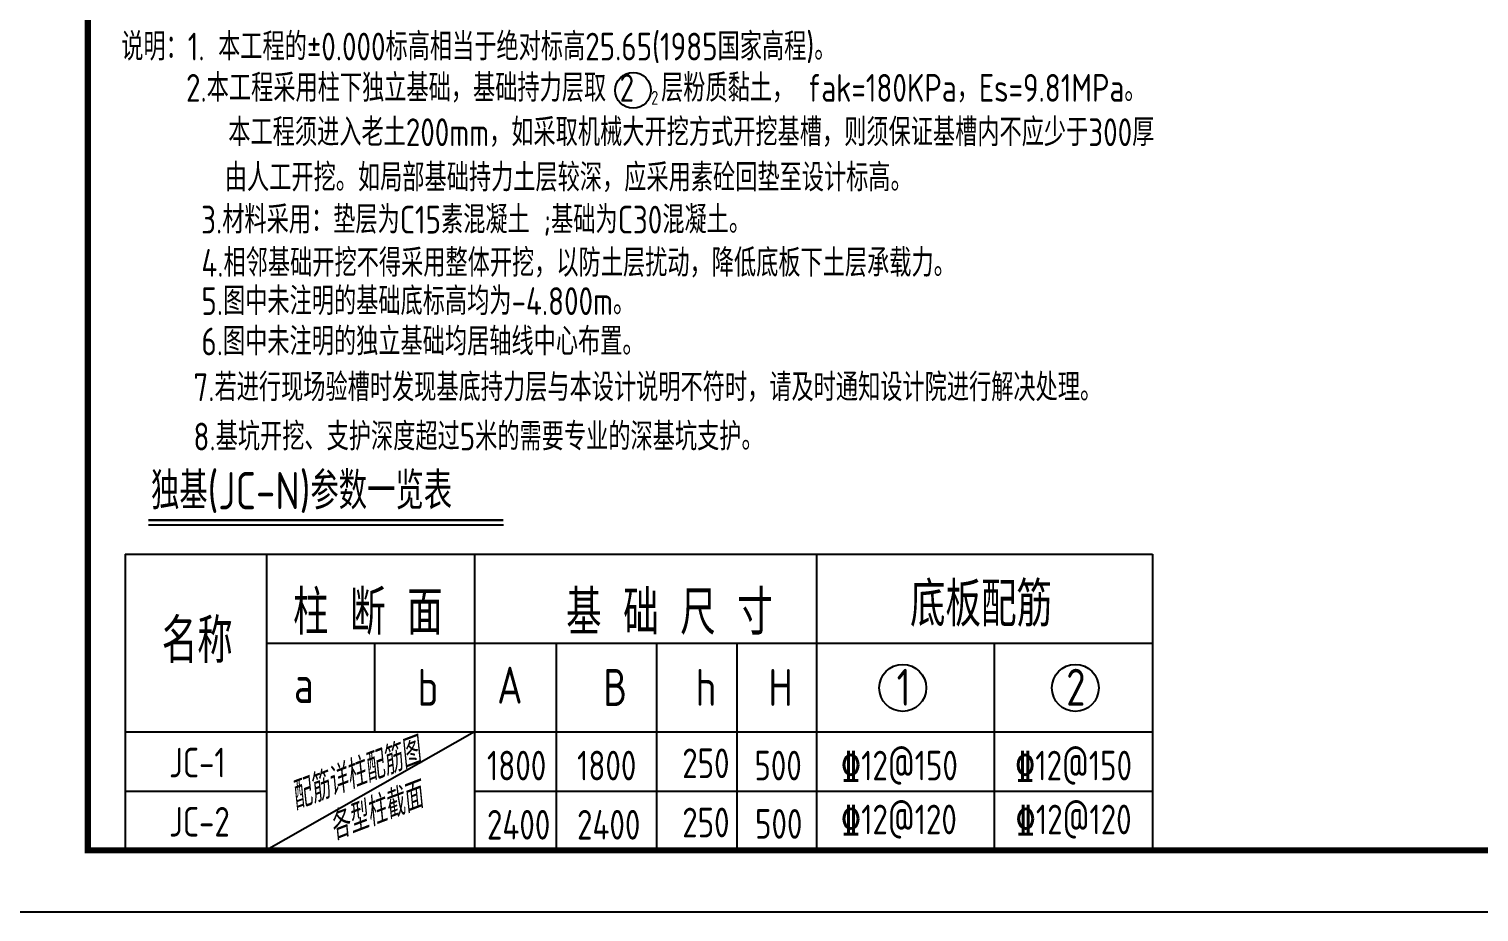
# Model space of a CAD drawing. Extents: x 169490 to 7584583, y -2399407 to 1374371.
# Drawn here: x 3665113 to 3688635, y 721081 to 735398 of the extents above; entities that cross this region are included whole.
import ezdxf

# ---------------------------------------------------------------- set-up
doc = ezdxf.new("R2010")
doc.units = 0
doc.header["$LTSCALE"] = 100
for name, color, linetype in [('350', 7, 'CONTINUOUS'), ('LAYER1', 2, 'CONTINUOUS'), ('PUB_DIM', 3, 'CONTINUOUS'), ('PUB_TEXT', 4, 'CONTINUOUS'), ('S-SLAB-RTEXT', 7, 'CONTINUOUS'), ('S-WALL-WLINE1', 191, 'CONTINUOUS'), ('TEXT', 7, 'CONTINUOUS'), ('图框', 140, 'CONTINUOUS')]:
    doc.layers.add(name, color=color, linetype=linetype)
doc.styles.add('-宋体-结构', font='tssdeng2.shx', dxfattribs={"width": 0.8, "bigfont": 'hztxt.shx'})
doc.styles.add('_HZDX', font='tssdeng.shx', dxfattribs={"width": 0.8, "bigfont": 'tssdchn.shx'})
doc.styles.add('TSSD_REIN', font='tssdeng.shx', dxfattribs={"width": 0.7, "bigfont": 'hztxt.shx'})

msp = doc.modelspace()

# ---------------------------------------------------------------- linework, layer by layer
at = {"layer": '350'}
msp.add_line((3667050.5, 727356.7), (3672809.5, 727356.7), dxfattribs=at)
at = {"layer": '350', "const_width": 39.2}
msp.add_lwpolyline([(3667050.5, 727435.2), (3672809.5, 727435.2)], dxfattribs=at)
at = {"layer": 'LAYER1'}
for centre in [(3679287, 724714.7), (3682086.1, 724714.7)]:
    msp.add_circle(centre, 380.2, dxfattribs=at)
at = {"layer": 'PUB_DIM'}
for p, q in [((3666671.6, 726881.4), (3666671.6, 722081.4)), ((3666671.6, 726881.4), (3683340, 726881.4)), ((3668967, 726881.4), (3668967, 722081.4)), ((3672341, 726881.4), (3672341, 722081.4)), ((3677889.2, 726881.4), (3677889.2, 722081.4)), ((3677889.2, 726881.4), (3677889.2, 722081.4)), ((3683340, 726881.4), (3683340, 722081.4)), ((3668967, 725441.4), (3683340, 725441.4)), ((3670715.4, 725441.4), (3670715.4, 724001.4)), ((3672341, 725441.4), (3672341, 722081.4)), ((3673663.7, 725441.4), (3673663.7, 722081.4)), ((3675290.5, 725441.4), (3675290.5, 722081.4)), ((3676597.5, 725441.4), (3676597.5, 722081.4)), ((3680769.2, 725441.4), (3680769.2, 722081.4)), ((3666671.6, 724001.4), (3677889.2, 724001.4)), ((3677889.2, 724001.4), (3683340, 724001.4)), ((3666671.6, 723041.4), (3668967, 723041.4)), ((3672341, 723041.4), (3677889.2, 723041.4)), ((3677889.2, 723041.4), (3683340, 723041.4)), ((3666671.6, 722081.4), (3668967, 722081.4)), ((3666671.6, 722081.4), (3668967, 722081.4)), ((3666671.6, 722081.4), (3668967, 722081.4)), ((3666671.6, 722081.4), (3668967, 722081.4)), ((3666671.6, 722081.4), (3668967, 722081.4)), ((3666671.6, 722081.4), (3668967, 722081.4)), ((3666671.6, 722081.4), (3668967, 722081.4)), ((3666671.6, 722081.4), (3668967, 722081.4)), ((3666671.6, 722081.4), (3668967, 722081.4)), ((3666671.6, 722081.4), (3668967, 722081.4)), ((3666671.6, 722081.4), (3668967, 722081.4)), ((3666671.6, 722081.4), (3668967, 722081.4)), ((3666671.6, 722081.4), (3677889.2, 722081.4)), ((3666671.6, 722081.4), (3668967, 722081.4)), ((3666671.6, 722081.4), (3668967, 722081.4)), ((3666671.6, 722081.4), (3668967, 722081.4)), ((3666671.6, 722081.4), (3668967, 722081.4)), ((3666671.6, 722081.4), (3668967, 722081.4)), ((3666671.6, 722081.4), (3668967, 722081.4)), ((3666671.6, 722081.4), (3668967, 722081.4)), ((3666671.6, 722081.4), (3668967, 722081.4)), ((3666671.6, 722081.4), (3668967, 722081.4)), ((3666671.6, 722081.4), (3668967, 722081.4)), ((3672341, 722081.4), (3677889.2, 722081.4)), ((3672341, 722081.4), (3677889.2, 722081.4)), ((3672341, 722081.4), (3683340, 722081.4)), ((3677889.2, 722081.4), (3683340, 722081.4)), ((3677889.2, 722081.4), (3683340, 722081.4)), ((3677889.2, 722081.4), (3683340, 722081.4))]:
    msp.add_line(p, q, dxfattribs=at)
at = {"layer": 'S-SLAB-RTEXT'}
msp.add_circle((3674912.8, 734403.4), 289.8, dxfattribs=at)
at = {"layer": 'S-WALL-WLINE1', "ltscale": 5}
msp.add_line((3672341, 724001.4), (3668967, 722081.4), dxfattribs=at)
at = {"layer": 'TEXT', "color": 2}
msp.add_line((3666671.6, 722081.4), (3668967, 722081.4), dxfattribs=at)
msp.add_line((3666671.6, 722081.4), (3668967, 722081.4), dxfattribs=at)
at = {"layer": '图框'}
msp.add_lwpolyline([(3663566.7, 721081.4), (3722966.7, 721081.4), (3722966.7, 763081.4), (3663566.7, 763081.4)], close=True, dxfattribs=at)
at = {"layer": '图框', "const_width": 100}
msp.add_lwpolyline([(3666066.7, 722081.4), (3721966.7, 722081.4), (3721966.7, 762081.4), (3666066.7, 762081.4)], close=True, dxfattribs=at)

# ---------------------------------------------------------------- texts
at = {"layer": 'PUB_DIM', "color": 7, "style": 'TSSD_REIN', "oblique": 15, "width": 0.7}
for s, p in [('配筋详柱配筋图', (3669439.3, 722715.8)), ('各型柱截面', (3670063.8, 722221.6))]:
    msp.add_text(s, height=450, rotation=20.85446, dxfattribs=at).set_placement(p)
at = {"layer": 'PUB_TEXT', "color": 0, "style": '_HZDX', "width": 0.8}
msp.add_text('独基(JC-N)参数一览表', height=604.8, dxfattribs=at).set_placement((3667091.7, 727609.6))
at = {"layer": 'S-SLAB-RTEXT', "style": '-宋体-结构', "width": 0.8}
for s, p in [('说明：1. 本工程的%%P0.000标高相当于绝对标高25.65(1985国家高程)。', (3666608.7, 734888.1)), ('2.本工程采用柱下独立基础，基础持力层取 2  层粉质黏土， fak=180KPa，Es=9.81MPa。 ', (3667660, 734218.9)), ('      本工程须进入老土200mm，如采取机械大开挖方式开挖基槽，则须保证基槽内不应少于300厚', (3667034.6, 733499.3)), ('      由人工开挖。如局部基础持力土层较深，应采用素砼回垫至设计标高。', (3666977.9, 732765.2)), ('    3.材料采用：垫层为C15素混凝土 ;基础为C30混凝土。 ', (3667030.6, 732082.1)), ('    4.相邻基础开挖不得采用整体开挖，以防土层扰动，降低底板下土层承载力。', (3667035.1, 731381.7)), ('    6.图中未注明的独立基础均居轴线中心布置。', (3667035.1, 730107.7)), ('7.若进行现场验槽时发现基底持力层与本设计说明不符时，请及时通知设计院进行解决处理。', (3667780.5, 729363.7)), ('8.基坑开挖、支护深度超过5米的需要专业的深基坑支护。', (3667780.5, 728565.1))]:
    msp.add_text(s, height=450, dxfattribs=at).set_placement(p)
at = {"layer": 'S-SLAB-RTEXT', "color": 1, "style": '-宋体-结构', "width": 0.8}
for s, height, p in [('2', 225, (3675205.1, 734169.5)), ('    5.图中未注明的基础底标高均为-4.800m。', 450, (3667035.1, 730761.3))]:
    msp.add_text(s, height=height, dxfattribs=at).set_placement(p)
at = {"layer": 'TEXT', "style": 'TSSD_REIN', "width": 0.8}
for s, height, p in [('底板配筋 ', 720, (3679404.7, 725710)), ('柱 断 面', 720, (3669395.6, 725577)), ('基 础 尺 寸', 720, (3673825.9, 725577)), ('名称', 720, (3667266.3, 725117.9)), ('b', 600, (3671415.7, 724422.7)), ('A', 600, (3672707.1, 724459.7)), ('B', 600, (3674426.9, 724422.7)), ('h', 600, (3675925, 724422.7)), ('H', 600, (3677106.5, 724422.7)), ('1', 600, (3679188.1, 724425.2)), ('2', 600, (3681938.8, 724425.2)), ('a', 600, (3669409.8, 724469.7)), ('1800', 480, (3672542.1, 723215.5)), ('1800', 480, (3674003.3, 723215.5)), ('250', 480, (3675709.3, 723252.4)), ('500', 480, (3676880.6, 723215.5)), ('2400', 480, (3672542.1, 722255.5)), ('2400', 480, (3674003.3, 722255.5)), ('250', 480, (3675709.3, 722292.4)), ('500', 480, (3676890.9, 722269.6))]:
    msp.add_text(s, height=height, dxfattribs=at).set_placement(p)
at = {"layer": 'TEXT', "color": 1, "style": 'TSSD_REIN', "width": 0.8}
for s, p in [('JC-1', (3667385.9, 723264.4)), ('JC-2', (3667385.9, 722304.4))]:
    msp.add_text(s, height=480, dxfattribs=at).set_placement(p)
at = {"layer": 'TEXT', "color": 2, "style": 'TSSD_REIN', "width": 0.8}
for s, p in [('%%13212@150', (3678282.9, 723215.5)), ('%%13212@150', (3681107.9, 723215.5)), ('%%13212@120', (3678282.9, 722341.3)), ('%%13212@120', (3681117.6, 722341.3))]:
    msp.add_text(s, height=480, dxfattribs=at).set_placement(p)

doc.saveas('drawing.dxf')
